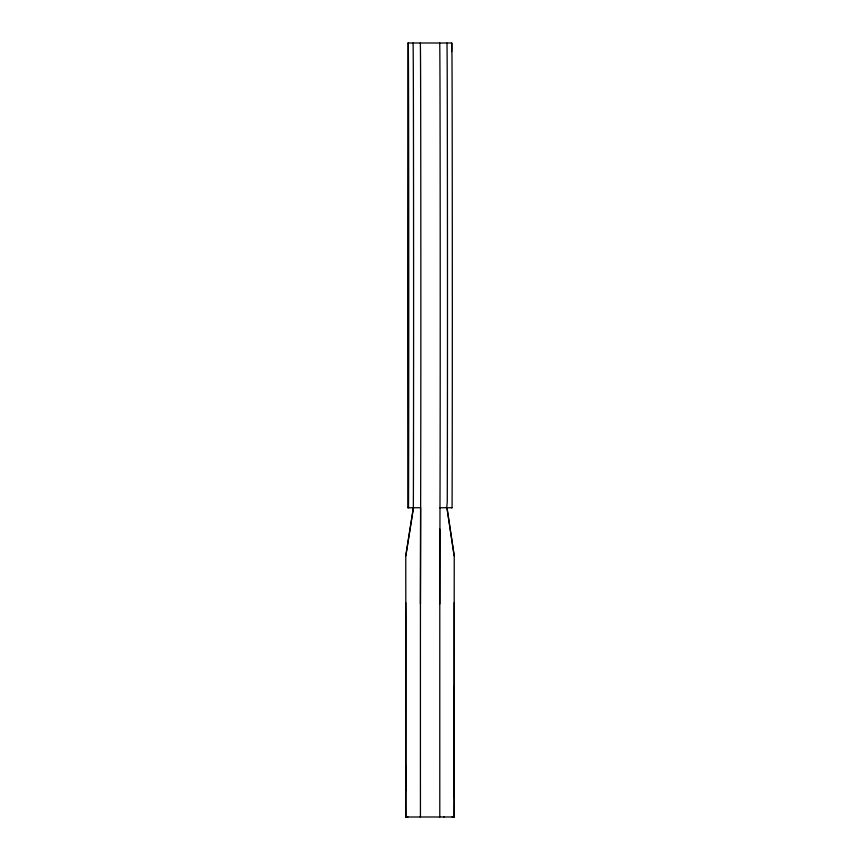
<?xml version="1.0" encoding="UTF-8"?>
<svg xmlns="http://www.w3.org/2000/svg" width="860" height="860" viewBox="0 0 860 860"><rect width="100%" height="100%" fill="white"/><g stroke="black" fill="none" stroke-linecap="round" stroke-linejoin="round"><path stroke-width="1.29" d="M413.499 507.744L405.759 555.872L405.834 619.254A1206.139 2.795 90 0 1 405.759 801.713L405.834 817L454.252 816.989L454.241 801.703A1206.139 2.795 90 0 0 454.166 619.264L454.241 555.861L446.985 507.744L446.297 507.744M420.207 817L420.433 816.978A1173.975 2.72 -90 0 1 420.433 603.967L420.637 502.079A232.372 0.537 -90 0 0 420.852 314.061A316.405 0.731 -90 0 0 420.615 81.7A239.94 0.559 90 0 0 420.282 43.398M439.567 817L439.793 816.978A1173.975 2.72 -90 0 1 439.793 603.967L439.998 502.079A232.372 0.537 90 0 0 440.223 314.061A316.405 0.731 -90 0 0 439.987 81.7A239.94 0.559 -90 0 0 439.654 43.398M454.069 817L454.166 801.713A1206.139 2.795 90 0 1 454.241 619.254L454.241 602.634M454.231 787.943L454.209 797.629L454.209 686.28L454.188 695.966M451.489 507.776L452.081 507.722L452.102 502.079A232.372 0.537 -90 0 0 452.328 314.061A316.405 0.731 90 0 0 452.091 81.7A239.94 0.559 -90 0 0 451.64 51.632M405.834 555.861L413.348 507.722L413.37 502.079A232.372 0.537 -90 0 0 413.596 314.061A316.405 0.731 90 0 0 413.359 81.7A239.94 0.559 90 0 0 413.026 43.398M407.919 507.776L408.511 507.722L408.532 502.079A232.372 0.537 -90 0 0 408.758 314.061A316.405 0.731 90 0 0 408.521 81.7A239.94 0.559 90 0 0 407.909 81.754A316.405 0.731 90 0 0 407.672 314.147A232.372 0.537 90 0 0 407.898 502.122L407.919 507.776L420.615 507.722L420.433 603.967M446.716 507.755L447.264 502.079A232.372 0.537 -90 0 0 447.479 314.061A316.405 0.731 -90 0 0 447.243 81.7A239.94 0.559 -90 0 0 446.91 43.398M454.166 816.989L452.091 816.989M406.651 816.989L405.834 816.989L405.834 801.703A1206.139 2.795 -90 0 1 405.834 619.254L405.759 602.645M443.975 817L444.082 816.989M408.21 43L451.79 43M439.761 507.744L452.081 507.722M406.092 817L407.909 817M446.942 507.744L454.166 555.872M439.772 529.126L439.793 603.967M405.769 775.129L405.791 790.383L405.791 766.142L405.769 775.129"/></g></svg>
